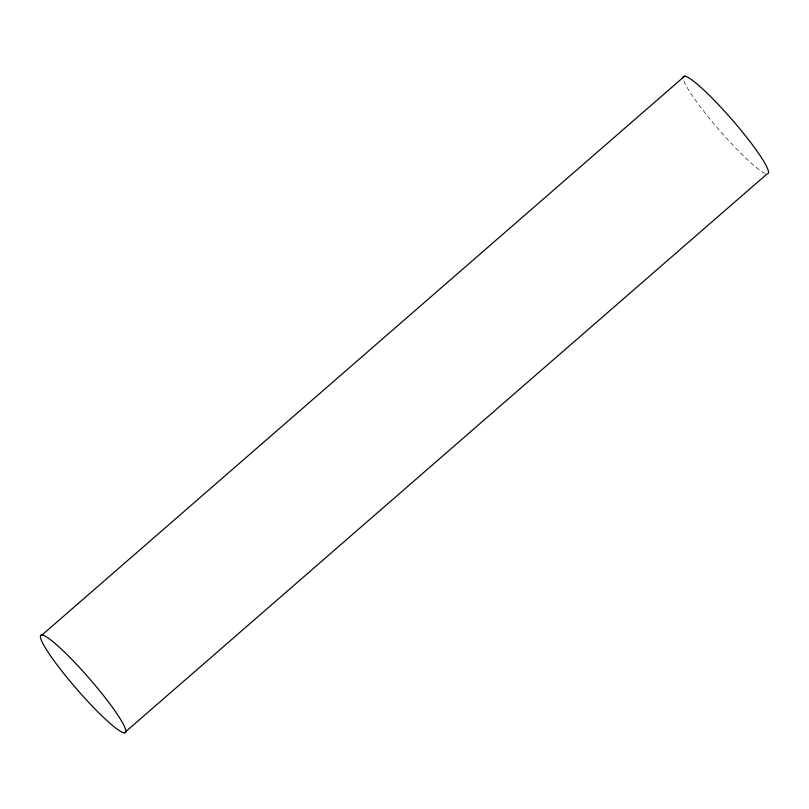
<?xml version="1.0" encoding="UTF-8"?>
<svg xmlns="http://www.w3.org/2000/svg" width="809" height="809" viewBox="0 0 809 809"><rect width="100%" height="100%" fill="white"/><g stroke="black" fill="none" stroke-linecap="round" stroke-linejoin="round"><path stroke-width="0.61" stroke-dasharray="4.04 3.03" d="M765.223 173.47A64.407 8.221 49 0 1 717.31 127.771A64.407 8.221 49 0 1 683.12 77.704"/><path stroke-width="1.21" d="M41.957 635.045L684.626 76.167M124.374 732.833A64.407 8.221 49 0 0 72.304 659.911A64.407 8.221 49 0 0 52.818 659.072A64.407 8.221 49 0 0 124.374 732.833L767.043 173.955A64.407 8.221 49 0 0 731.609 119.166A64.407 8.221 49 0 0 683.12 77.704"/></g></svg>
